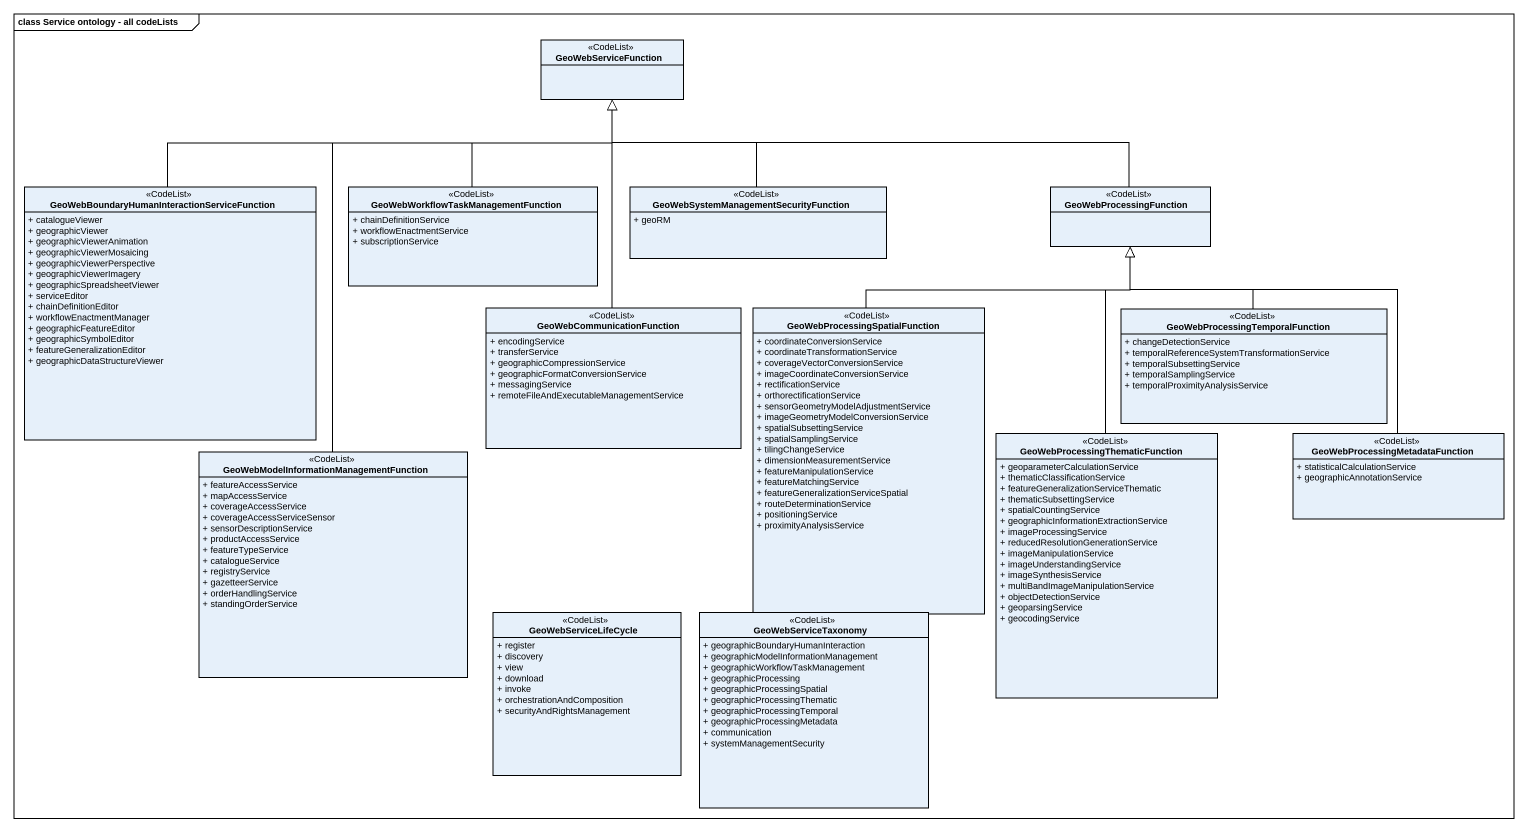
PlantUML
@startuml
mainframe class Service ontology - all codeLists
hide circle
hide empty members
skinparam classAttributeIconSize 0
class GeoWebServiceFunction <<CodeList>>
class "GeoWebBoundaryHumanInteractionServiceFunction" as GeoWebBoundaryHumanInteracti <<CodeList>> {
  + catalogueViewer
  + geographicViewer
  + geographicViewerAnimation
  + geographicViewerMosaicing
  + geographicViewerPerspective
  + geographicViewerImagery
  + geographicSpreadsheetViewer
  + serviceEditor
  + chainDefinitionEditor
  + workflowEnactmentManager
  + geographicFeatureEditor
  + geographicSymbolEditor
  + featureGeneralizationEditor
  + geographicDataStructureViewer
}
class "GeoWebWorkflowTaskManagementFunction" as GeoWebWorkflowTaskManagement <<CodeList>> {
  + chainDefinitionService
  + workflowEnactmentService
  + subscriptionService
}
class "GeoWebSystemManagementSecurityFunction" as GeoWebSystemManagementSecuri <<CodeList>> {
  + geoRM
}
class GeoWebProcessingFunction <<CodeList>>
class GeoWebCommunicationFunction <<CodeList>> {
  + encodingService
  + transferService
  + geographicCompressionService
  + geographicFormatConversionService
  + messagingService
  + remoteFileAndExecutableManagementService
}
class "GeoWebProcessingSpatialFunction" as GeoWebProcessingSpatialFunct <<CodeList>> {
  + coordinateConversionService
  + coordinateTransformationService
  + coverageVectorConversionService
  + imageCoordinateConversionService
  + rectificationService
  + orthorectificationService
  + sensorGeometryModelAdjustmentService
  + imageGeometryModelConversionService
  + spatialSubsettingService
  + spatialSamplingService
  + tilingChangeService
  + dimensionMeasurementService
  + featureManipulationService
  + featureMatchingService
  + featureGeneralizationServiceSpatial
  + routeDeterminationService
  + positioningService
  + proximityAnalysisService
}
class "GeoWebProcessingTemporalFunction" as GeoWebProcessingTemporalFunc <<CodeList>> {
  + changeDetectionService
  + temporalReferenceSystemTransformationService
  + temporalSubsettingService
  + temporalSamplingService
  + temporalProximityAnalysisService
}
class "GeoWebModelInformationManagementFunction" as GeoWebModelInformationManage <<CodeList>> {
  + featureAccessService
  + mapAccessService
  + coverageAccessService
  + coverageAccessServiceSensor
  + sensorDescriptionService
  + productAccessService
  + featureTypeService
  + catalogueService
  + registryService
  + gazetteerService
  + orderHandlingService
  + standingOrderService
}
class "GeoWebProcessingThematicFunction" as GeoWebProcessingThematicFunc <<CodeList>> {
  + geoparameterCalculationService
  + thematicClassificationService
  + featureGeneralizationServiceThematic
  + thematicSubsettingService
  + spatialCountingService
  + geographicInformationExtractionService
  + imageProcessingService
  + reducedResolutionGenerationService
  + imageManipulationService
  + imageUnderstandingService
  + imageSynthesisService
  + multiBandImageManipulationService
  + objectDetectionService
  + geoparsingService
  + geocodingService
}
class "GeoWebProcessingMetadataFunction" as GeoWebProcessingMetadataFunc <<CodeList>> {
  + statisticalCalculationService
  + geographicAnnotationService
}
class GeoWebServiceLifeCycle <<CodeList>> {
  + register
  + discovery
  + view
  + download
  + invoke
  + orchestrationAndComposition
  + securityAndRightsManagement
}
class GeoWebServiceTaxonomy <<CodeList>> {
  + geographicBoundaryHumanInteraction
  + geographicModelInformationManagement
  + geographicWorkflowTaskManagement
  + geographicProcessing
  + geographicProcessingSpatial
  + geographicProcessingThematic
  + geographicProcessingTemporal
  + geographicProcessingMetadata
  + communication
  + systemManagementSecurity
}
GeoWebBoundaryHumanInteracti -right-|> GeoWebServiceFunction
GeoWebWorkflowTaskManagement -up-|> GeoWebServiceFunction
GeoWebSystemManagementSecuri -up-|> GeoWebServiceFunction
GeoWebProcessingFunction -left-|> GeoWebServiceFunction
GeoWebCommunicationFunction -up-|> GeoWebServiceFunction
GeoWebProcessingSpatialFunct -up-|> GeoWebProcessingFunction
GeoWebProcessingTemporalFunc -up-|> GeoWebProcessingFunction
GeoWebModelInformationManage -up-|> GeoWebServiceFunction
GeoWebProcessingThematicFunc -up-|> GeoWebProcessingFunction
GeoWebProcessingMetadataFunc -up-|> GeoWebProcessingFunction
@enduml
